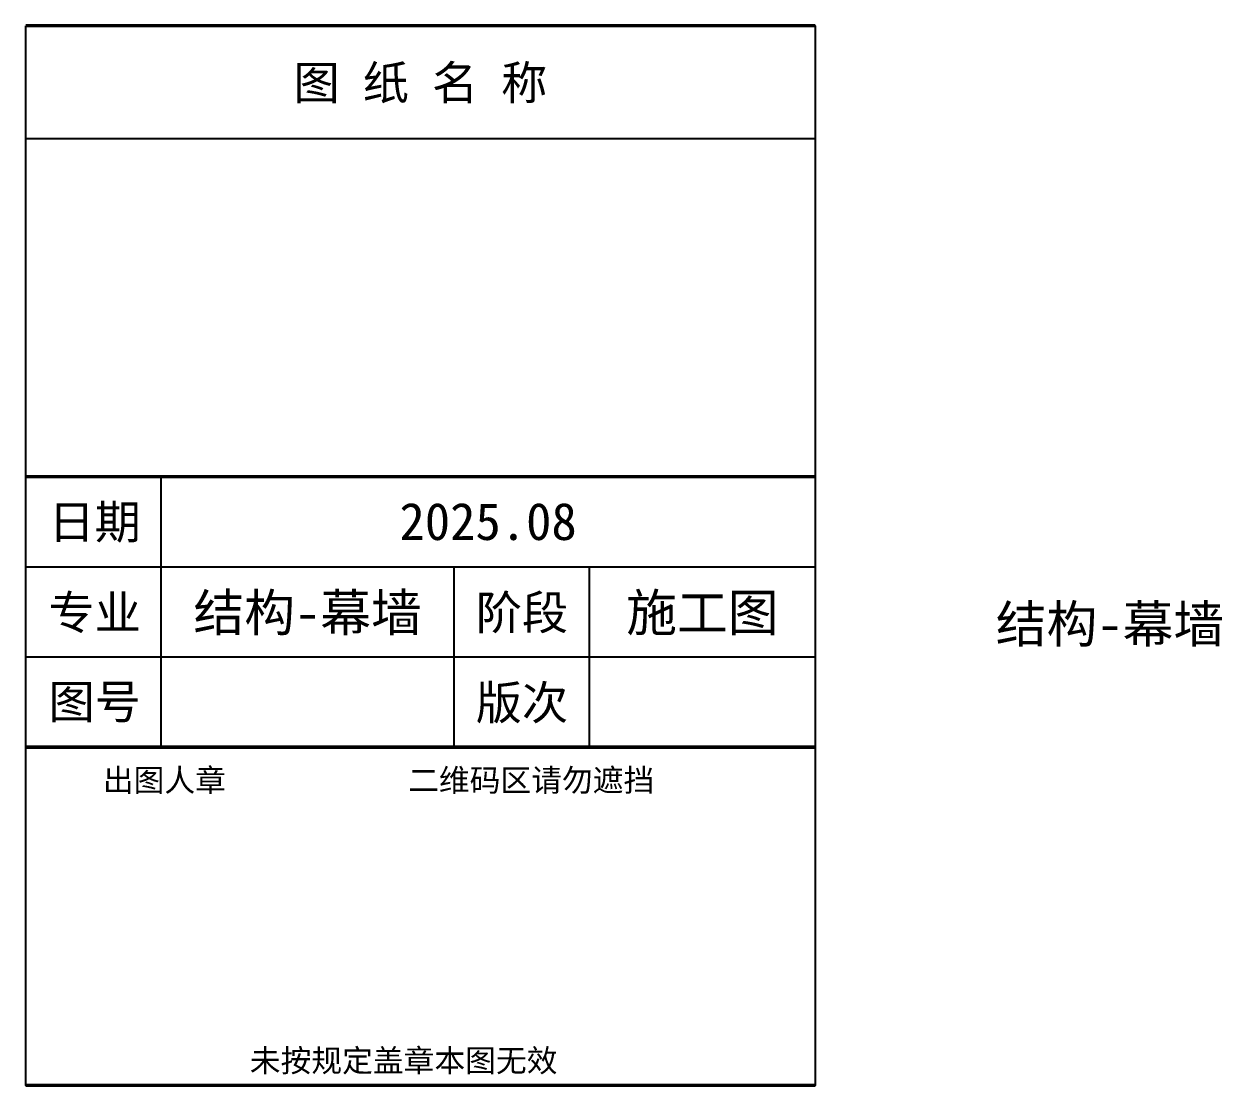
# Model space of a CAD drawing. Extents: x -23635 to 24049, y 82 to 60890.
# Drawn here: x 4242 to 14864, y 19554 to 28984 of the extents above; entities that cross this region are included whole.
import ezdxf
from ezdxf.enums import TextEntityAlignment as Align

# ---------------------------------------------------------------- set-up
doc = ezdxf.new("R2010")
doc.units = 0
doc.layers.add('0-cxFrame', color=155, linetype='Continuous')
doc.styles.add('cx_biaoti', font='')
doc.styles.get('cx_biaoti').set_extended_font_data('SimSun')

# ---------------------------------------------------------------- blocks, each defined once
blk = doc.blocks.new('zjcx_lan_tuming(Dragon)')
for p, q in [((-7000, 8400), (0, 8400)), ((-5800, 3000), (-5800, 5400)), ((-7000, 4600), (0, 4600)), ((-3200, 3000), (-3200, 4600)), ((-2000, 3000), (-2000, 4600)), ((-7000, 3800), (0, 3800))]:
    blk.add_line(p, q)
at = {"const_width": 30}
for points in [[(-7000, 9400), (0, 9400)], [(-7000, 5400), (0, 5400)], [(-7000, 3000), (0, 3000)], [(-7000, 0), (0, 0)]]:
    blk.add_lwpolyline(points, dxfattribs=at)
blk.add_lwpolyline([(-7000, 9400), (0, 9400), (0, 0), (-7000, 0)], close=True)
at = {"style": 'cx_biaoti'}
for s, p in [('图 纸 名 称', (-3500, 8900)), ('日期', (-6388, 5000)), ('专业', (-6388, 4200)), ('阶段', (-2600, 4200)), ('图号', (-6388, 3400)), ('版次', (-2600, 3400))]:
    blk.add_text(s, height=300, dxfattribs=at).set_placement(p, align=Align.MIDDLE)
for s, p in [('出图人章', (-6316, 2607)), ('二维码区请勿遮挡', (-3609, 2607)), ('未按规定盖章本图无效', (-5013, 120))]:
    blk.add_text(s, height=200, dxfattribs=at).set_placement(p)
blk = doc.blocks.new('T-图签(Dragon)')
blk.add_blockref('zjcx_lan_tuming(Dragon)', (0, 0))
at = {"color": 3, "style": 'cx_biaoti'}
for s, p in [('2025.08', (-2900, 5000)), ('结构-幕墙', (-4500, 4200)), ('施工图', (-1000, 4200))]:
    blk.add_text(s, height=330, dxfattribs=at).set_placement(p, align=Align.MIDDLE)

msp = doc.modelspace()

# ---------------------------------------------------------------- block references
at = {"layer": '0-cxFrame'}
msp.add_blockref('T-图签(Dragon)', (11257, 19569), dxfattribs=at)

# ---------------------------------------------------------------- texts
at = {"color": 3, "style": 'cx_biaoti'}
msp.add_text('结构-幕墙 ', height=330, dxfattribs=at).set_placement((13983, 23668), align=Align.MIDDLE)

doc.saveas('drawing.dxf')
